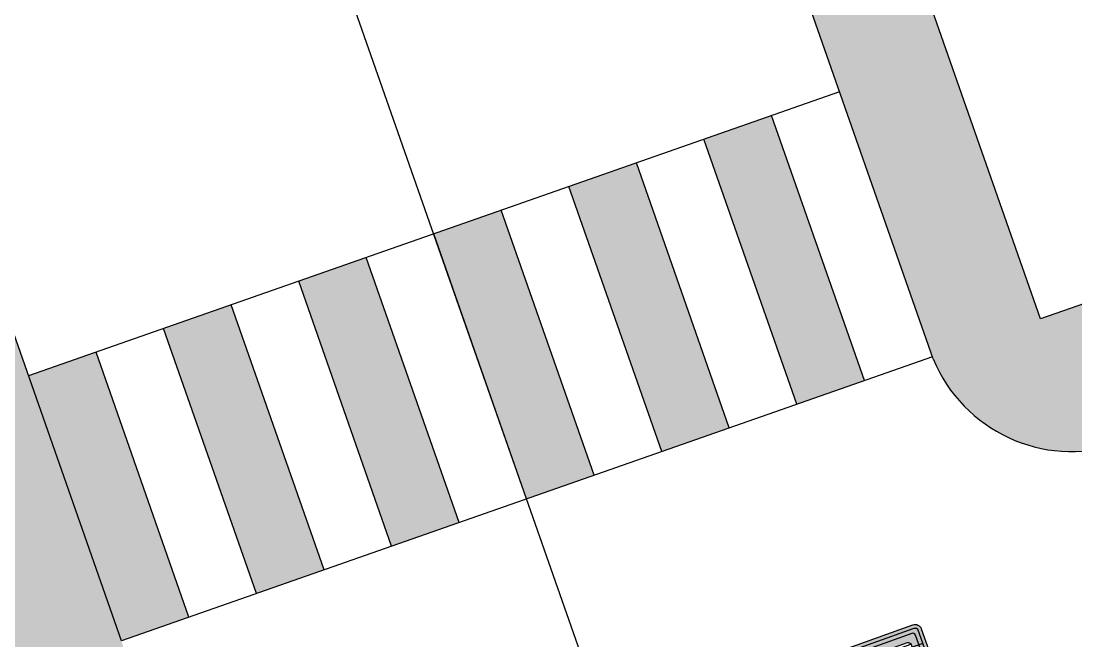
# Model space of a CAD drawing. Header units: metres. Extents: x 604533 to 608048, y 1310709 to 1311860.
# Drawn here: x 604675.78 to 604683.15, y 1311047.14 to 1311051.47 of the extents above; entities that cross this region are included whole.
import ezdxf

# ---------------------------------------------------------------- set-up
doc = ezdxf.new("R2010")
doc.units = ezdxf.units.M
doc.header["$LTSCALE"] = 0.0254
doc.header["$MEASUREMENT"] = 0
doc.layers.add('BOULEVARD', color=3, linetype='Continuous')

# ---------------------------------------------------------------- blocks, each defined once
blk = doc.blocks.new('A$C07152BA5')
h = blk.add_hatch(color=253)
h.paths.add_polyline_path([(0.1907596216769889, 0.8038987470790744, -0.1478048092491073), (0.2013097516028211, 0.7674618049059063, 0.2038558458128414), (0.2462618624558672, 0.6582757839933038, 0.1668822820599795), (0.4219244545092806, 0.5739998240023851), (0.9530465304851532, 0.5117843190673739, 0.1159471966539703), (1.08944232063368, 0.5274364140350372), (1.105912549886853, 0.5333575699478388, -0.1231085121622859), (1.202443026355468, 0.5430560242384672), (1.327128260978498, 0.5248679867945611), (1.349731268011965, 0.5769266341812909), (0.691924050450325, 0.68578926846385, -0.02566630790614245)])
h.paths.add_polyline_path([(2.699676226708107, 0.324652187526226, -0.4142135623730946), (2.686998473014683, 0.3416602609213442), (2.68880277290009, 0.3540293555706739, -0.4142135623730951), (2.705810846295208, 0.3667071091476828), (2.874030533246696, 0.342168630566448, -0.4142135623730951), (2.88670828694012, 0.3251605569384992), (2.884903987054713, 0.3127914622891694, -0.4142135623730951), (2.86789591354318, 0.3001137087121606), (2.923324527684599, 0.2920282469131052), (2.931270394939929, 0.3464998919516802), (2.235943439882249, 0.4479283634573221), (2.227997572626919, 0.3934567181859165)])
h.paths.add_polyline_path([(1.391802025726065, 0.5710646414663643), (1.369475964922458, 0.519123048055917, -0.01194926116781115), (1.370590867823921, 0.5185280258301646), (2.004349271534011, 0.4260806587990373, -0.4142135623730943), (1.991671517840587, 0.4430887324269861), (1.993475817842409, 0.4554578268434852, -0.4142135623730951), (2.010483891237527, 0.4681355806533247), (2.178703578189015, 0.4435971018392593, -0.4142135623730951), (2.191381331766024, 0.4265890284441411), (2.189577031880617, 0.4142199337948114, -0.414213562373095), (2.172568958485499, 0.4015421802178025), (2.227997572626919, 0.3934567181859165), (2.235943439882249, 0.4479283634573221)])
h.paths.add_polyline_path([(3.142012624070048, 1.791210144292563), (3.149958491441794, 1.845681789331138), (3.094529877300374, 1.853767251363024, -0.4142135623730951), (3.107207630993798, 1.836759177967906), (3.105403330991976, 1.824390083318576, -0.4142135623730951), (3.088395257596858, 1.811712329508737), (2.92017557064537, 1.836250808322802, -0.4142135623730951), (2.907497817068361, 1.85325888171792), (2.909302116953768, 1.86562797636725, -0.4142135623730945), (2.926310190348886, 1.878305729944259), (2.454631536267698, 1.94711026083678), (2.446685669012368, 1.892638615565374)])
h.paths.add_polyline_path([(1.597224831581116, 2.072181568248197, -0.01194926116786598), (1.595986410160549, 2.071929829427972), (1.602544254972599, 2.015774893807247), (2.446685669012368, 1.892638615565374), (2.454631536267698, 1.94711026083678), (2.399202922126278, 1.955195722635835, -0.4142135623730951), (2.411880675819702, 1.938187649240717), (2.410076375934295, 1.925818554591388, -0.4142135623730949), (2.393068302539177, 1.913140801014379), (2.224848615587689, 1.937679279828444, -0.4142135623730951), (2.212170861894265, 1.954687353223562), (2.213975161779672, 1.967056447872892, -0.4142135623730945), (2.230983235291205, 1.979734201449901)])
h.paths.add_polyline_path([(0.6722433689283207, 2.290021826513112, 0.166882282059965), (0.4798260347452015, 2.259438282810152, 0.2038558458128223), (0.4055565011221915, 2.167643316555768, -0.1478048092492731), (0.3850372502347454, 2.135738515527919, -0.02566630790613953), (0.8990576798096299, 2.105761331273243), (1.560552036971785, 2.022175303660333), (1.553762224735692, 2.078521529445425), (1.429076989996247, 2.096709566889331, -0.1231085121619218), (1.339339481084608, 2.133579234359786), (1.325247037922964, 2.143958617001772, 0.1159471966536159), (1.199006163049489, 2.197921948740259)])
for color, points in [(253, [(0.2166324381255227, 1.972851275235079, -0.2596389835430822), (0.369571372051724, 2.125920849852264, 0.2202862808786482), (0.4055565011198518, 2.167643316547572, -0.1133709259093873), (0.4381577878810122, 2.226780023976051, 0.2633922538076526), (0.1588966560084384, 2.044871327234434, 0.01702397132734076), (0.04505931772292016, 1.505241967504862, 0.01702397132734192), (-5.890615240033981e-08, 0.9555798550136363, 0.2633922536187772), (0.2156592593841569, 0.7014763091835783, -0.1133709254286114), (0.2013097516028211, 0.7674618049059063, 0.2202862809127305), (0.1787427731323987, 0.8177253627218306, -0.259638983544986), (0.07590343954507262, 1.008105728309602, -0.03307258661391017), (0.1143259765804898, 1.49513603009805, -0.03307284082326972)]), (20, [(1.217280335512162, 0.8693700162669643, -0.1061314572311136), (1.350079627612536, 1.77975470597654, 0.02644318014039986), (0.2015793965871566, 1.918342938648408, 0.02924573563146822), (0.1143246918267526, 1.495127222565044, 0.0292442766892154), (0.07704877263023935, 1.064642804667229, 0.02644318014170535)]), (22, [(1.529334117774852, 0.6942655483726412), (1.568206767202355, 0.6637316602282226), (1.613482897519134, 0.6400206864345819), (1.675932551734149, 0.6448907360900193), (1.853745444212109, 1.863859093049541), (1.752959398203529, 1.902663715882227), (1.720414109411649, 1.885399373946711), (1.694822005811147, 1.864694993011653), (1.699151180218905, 1.858419748255983), (1.704689484089613, 1.822090407600626), (1.602902520098723, 1.277996851364151), (1.545019649434835, 0.727498933672905), (1.531602734001353, 0.6965350788086653)]), (20, [(1.910737716010772, 1.850760922301561, -0.04056839103574849), (1.853743861429393, 1.863859594799578, 1.149957615669228e-06), (1.853745444212109, 1.863859093049541), (1.752959398203529, 1.902663715882227, -0.0804623458597294), (1.685527131077833, 1.873560790438205, -0.2991901582828784), (1.704689484089613, 1.822090407600626, 0.04011002674693965), (1.545019649434835, 0.727498933672905, -0.1738268921655171), (1.531602734001353, 0.6965350788086653, 0.1247764595948846), (1.613482897519134, 0.6400206864345819), (1.675932551734149, 0.6448907360900193, -0.04056723918563349), (1.734291619271971, 0.6411624196916819), (2.998699315823615, 0.456670688232407), (3.006807050900534, 0.4325648781377822, -0.4207665491765686), (3.0840246375883, 0.4640176824759692, -0.1879680064295329), (3.067698489874601, 0.5347800806630403), (3.218970701564103, 1.571802968392149, -0.1599977302912152), (3.246794291771948, 1.627658267039806, -0.4426854633686685), (3.181528548477218, 1.675400231499225), (3.175159846665338, 1.666368142701685)]), (251, [(4.154267695615999, 0.1124685693066567, 0.1270166537925959), (4.054848500876687, 0.1017064268235117), (4.752080639824271, 4.330649971961975e-08, 0.4142135623730938), (4.803104860126041, 0.03803330427035689), (5.023965064203367, 1.552105744136497, 0.4142135623730938), (4.985931803123094, 1.603129964321852), (4.28869966417551, 1.704836348071694, 0.1270166537925254), (4.380901659373194, 1.66612211172469), (4.98232320335228, 1.578391775023192, -0.4142135623730949), (4.999226874904707, 1.555714343907312), (4.778366670827381, 0.04164190404117107, -0.4142135623730944), (4.755689239595085, 0.02473823260515928)]), (251, [(3.092436679173261, 0.5311714806593955, 0.1492762952438902), (3.099048653921577, 0.4878666198557571), (3.143023142827696, 0.4125586302297437), (3.326070904254689, 1.667413808930515), (3.262416013039833, 1.607805891596452, 0.1492762950977377), (3.243708890862763, 1.568194368621334)])]:
    blk.add_hatch(color=color).paths.add_polyline_path(points)
h = blk.add_hatch(color=22)
h.paths.add_polyline_path([(0.07704877263020782, 1.064642804666103, 0.003829806035672016), (0.07590235978455467, 1.008020008602191, 0.2416943549763166), (0.1664288778592814, 0.8261685555603308, -0.1278257627530451), (0.190759621746215, 0.8038987469746687, 0.02242338460043527), (0.6279922961769361, 0.6978598586025244), (1.243524973957816, 0.6029748568690205, -0.363273079195186), (1.255085580633022, 0.6120715695433319), (1.613482897698635, 0.6400206865534575, -0.1247764596712237), (1.531602734058211, 0.6965350787367254, -0.207088711828794), (1.495168461115099, 0.6807303454261273), (1.281474726740271, 0.6805410832166672, -0.3759278168440105), (1.231874317745678, 0.723893475253135, -0.01278260194916101), (1.219821907069626, 0.8352814223680948, -0.02820947151564502)])
h.paths.add_polyline_path([(1.362253199581984, 1.811696778048919, -0.01278260196719675), (1.405622988590039, 1.915000199107453, -0.3759278168440063), (1.465540778823197, 1.942376993596554), (1.690898368874653, 1.874983648228335, 0.0743776392316823), (1.752959398171518, 1.902663715835065), (1.459810602944344, 2.015531804878265, -0.363273078263199), (1.451330340822102, 2.027551911604538), (0.8343418431135965, 2.112456773974112, 0.02242338454582682), (0.3850372504021364, 2.135738515638277, -0.1278257632484674), (0.355358679112506, 2.121347133498489, 0.2416943553902637), (0.2166558903640389, 1.972933731098754, 0.003829806027245087), (0.2015793965869368, 1.91834293864759, -0.02820947151863493)])
h.paths.add_polyline_path([(3.12123004172463, 0.2631594482809303), (3.132184439571574, 0.3382556024007499, 0.1699505695374527), (3.119587191264145, 0.4031154527328908), (3.084024637470597, 0.4640176826775396, 0.4207665483346977), (3.006807050878896, 0.4325648781774363), (3.025488566607237, 0.3770212440285832), (2.946273305951401, 0.3263724608063625), (2.93127039493993, 0.3464998919516799), (2.923324527669963, 0.2920282468127727)])
h.paths.add_polyline_path([(3.306309120263904, 1.683158310130239, 0.1699505695374419), (3.336909607518464, 1.741716836811975), (3.347864005365409, 1.816812990931794), (3.149958491454503, 1.845681789418265), (3.142012624067658, 1.791210144276177), (3.179860307602212, 1.785689241252839), (3.223585815634578, 1.735045820707455), (3.181528548380484, 1.675400231372652, 0.4426854635167763), (3.246794291761641, 1.627658267082927, -0.02715364496178451), (3.254830853198655, 1.634952866239473)])
h = blk.add_hatch(color=253)
h.paths.add_polyline_path([(3.893284788937308, 0.06468763435259461, 0.1385523434527567), (4.001114172046073, 0.0788399821612984), (4.04643831262365, 0.09831622149795294, -0.1385523434527547), (4.154267695615999, 0.1124685693066567), (4.755689239595085, 0.02473823260515928, 0.4142135623730944), (4.778366670827381, 0.04164190404117107), (4.792801070143469, 0.1405946610029787), (4.764235869748518, 0.1447615132201463), (4.753973011858761, 0.07440610299818218, -0.4142135623731094), (4.731295580626465, 0.05750243156217039), (3.125401583034545, 0.291756795020774), (3.12123004172463, 0.2631594482809305), (3.186603278852999, 0.2029821828473359, 0.1509271441035683), (3.293187092174776, 0.1522248592227697)])
h.paths.add_polyline_path([(4.764235869748518, 0.1447615132201463), (4.792801070143469, 0.1405946610029787), (4.98479247558862, 1.456761586945504), (4.956227275193669, 1.460928438929841)])
h.paths.add_polyline_path([(4.966490133083425, 1.531283849151805), (4.956227275193669, 1.460928438929841), (4.98479247558862, 1.456761586945504), (4.999226874904707, 1.555714343907312, 0.4142135623730949), (4.98232320335228, 1.578391775023192), (4.380901659373194, 1.66612211172469, -0.1385523434528836), (4.281608393765055, 1.710487776435912), (4.243736601551063, 1.742099941475317, 0.1385523434528831), (4.144443336059339, 1.786465606186539), (3.544345639180392, 1.874002831056714, 0.1509271441034992), (3.42770363681484, 1.855807819636539), (3.347864005365409, 1.816812990931794), (3.343692464055493, 1.788215644191951), (4.949586461530998, 1.553961280500516, -0.4142135623730944)])
h = blk.add_hatch(color=254)
h.paths.add_polyline_path([(3.206077646114863, 0.4984241321217269, 0.4142135623730951), (3.149384067975916, 0.4561649532988667), (3.132618782692589, 0.3412331736180931), (3.251362091163173, 0.3239118945784867), (3.259466736810282, 0.3794720200821757, -0.4142135623732612), (3.316160314949229, 0.4217311989050359), (3.909197270753793, 0.3352239357773215, -0.4142135623730945), (3.951456449693069, 0.278530357638374), (3.943351803929545, 0.2229702321346849), (4.062095112400129, 0.2056489528622478), (4.078860397567041, 0.3205807325430214, 0.414213562373095), (4.036601218744181, 0.3772743106819689)])
h.paths.add_polyline_path([(3.489373106043786, 1.609164282912388, -0.4142135623732612), (3.44711392710451, 1.665857861051336), (3.455218572751619, 1.721417986555025), (3.33647526439745, 1.738739265594631), (3.319709979114123, 1.623807485913858, 0.4142135623730951), (3.361969158053398, 1.56711390777491), (4.192492730682716, 1.445964086335152, 0.4142135623730951), (4.249186308821663, 1.488223265158013), (4.26595159410499, 1.603155045071617), (4.147208285634406, 1.620476324111223), (4.139103639987297, 1.564916198607534, -0.4142135623730945), (4.08241006184835, 1.522657019784674)])
h.paths.add_polyline_path([(3.343692464055493, 1.788215644191951), (3.336909607518464, 1.741716836811975), (3.33647526439745, 1.738739265594631), (4.892892883392051, 1.511702101677656, -0.4142135623730951), (4.909796554944478, 1.489024670328945), (4.906750896712765, 1.4681456387043), (4.956227275193669, 1.460928438929841), (4.966490133083425, 1.531283849151805, 0.4142135623730944), (4.949586461530998, 1.553961280500516)])
h.paths.add_polyline_path([(4.906750896712765, 1.4681456387043), (4.714759491151199, 0.1519787127617747), (4.764235869748518, 0.1447615132201463), (4.956227275193669, 1.460928438929841)])
h.paths.add_polyline_path([(4.714759491151199, 0.1519787127617747), (4.711713832919486, 0.1310996811371297, -0.4142135623730958), (4.68903640168719, 0.1141960094682872), (3.132618782692589, 0.3412331736180931), (3.132184439571574, 0.3382556024007499), (3.125401583034545, 0.291756795020774), (4.731295580626465, 0.05750243156217039, 0.4142135623730964), (4.753973011858761, 0.07440610299818218), (4.764235869748518, 0.1447615132201463)])
h = blk.add_hatch(color=255)
h.paths.add_polyline_path([(3.943351803908866, 0.222970231992921), (3.951456449693069, 0.278530357638374, 0.4142135623730945), (3.909197270753793, 0.3352239357773215), (3.316160314949229, 0.4217311989050359, 0.4142135623730946), (3.259466736810282, 0.3794720200821757), (3.251362091150678, 0.3239118944928253)])
h.paths.add_polyline_path([(4.08241006184835, 1.522657019784674, 0.4142135623730946), (4.139103639987297, 1.564916198607534), (4.147208285631049, 1.620476324088213), (3.455218572744085, 1.721417986503385), (3.44711392710451, 1.665857861051336, 0.4142135623730945), (3.489373106043786, 1.609164282912388)])
h = blk.add_hatch()
h.set_pattern_fill('ANSI32', scale=0.5, angle=126.7007068955071, style=0)
h.set_pattern_definition([(171.7007068955071, (-15.16962535120547, -3.519906194182113), (-0.02706449860558336, -0.185536419376974), []), (171.7007068955071, (-15.22244932467584, -3.449039221741259), (-0.02706449860558336, -0.185536419376974), [])])
edge = h.paths.add_edge_path()
edge.add_line((4.892892883392051, 1.511702101677656), (4.26595159410499, 1.603155045071617))
edge.add_line((4.26595159410499, 1.603155045071617), (4.249186308821663, 1.488223265390843))
edge.add_arc((4.199709930340759, 1.495440464932472), 0.04999999999999716, -98.29929310449688, -8.29929310449188, ccw=False)
edge.add_line((4.192492730682716, 1.445964086335152), (3.361969158053398, 1.56711390777491))
edge.add_arc((3.369186357711442, 1.616590286372229), 0.05000000000000071, 171.7007068955193, 261.70070689550715, ccw=False)
edge.add_line((3.319709979114123, 1.623807485913858), (3.149384067859501, 0.4561649532988667))
edge.add_line((3.149384067975916, 0.4561649532988667), (3.158618304063566, 0.4786221529357135))
edge.add_line((3.158618304063566, 0.4786221531685442), (3.178082684869878, 0.4944261510390788))
edge.add_line((3.178082684869878, 0.4944261510390788), (3.206077646114863, 0.4984241321217269))
edge.add_line((3.206077646114863, 0.4984241321217269), (4.036601218744181, 0.3772743106819689))
edge.add_arc((4.029384019086137, 0.3277979323174804), 0.05000000000000071, -8.29929310449188, 81.70070689550721, ccw=False)
edge.add_line((4.078860397567041, 0.3205807325430214), (4.062095112283714, 0.2056489528622478))
edge.add_line((4.062095112400129, 0.2056489528622478), (4.68903640168719, 0.1141960094682872))
edge.add_arc((4.691923281527124, 0.1339865608606488), 0.01999999999999957, 261.7007068955072, 351.7007068955072)
edge.add_line((4.711713832919486, 0.1310996811371297), (4.909796554944478, 1.489024670328945))
edge.add_arc((4.890006003552116, 1.491911550285295), 0.01999999999999957, -8.299293104492884, 81.70070689550712)
at = {"color": 7}
for p, q in [((2.400478039751761, 1.86906149960123, 32.67499999999999), (2.39217826013919, 1.812163664260879, 32.67499999999999)), ((2.514273710316047, 1.852461940608919, 32.67499999999999), (2.502365330932662, 1.770825915969908, 32.67499999999999)), ((3.336909607518464, 1.741716836811975, 32.67499999999999), (3.132184439571574, 0.3382556024007499, 32.67499999999999)), ((4.98479247558862, 1.456761586945504, 32.67499999999999), (4.906750896712765, 1.4681456387043, 32.67499999999999)), ((2.198396450141445, 0.4837229016702622, 32.67499999999999), (2.206696229754016, 0.5406207370106131, 32.67499999999999)), ((2.312192120705731, 0.4671233424451202, 32.67499999999999), (2.324100500089116, 0.5487593670841306, 32.67499999999999)), ((4.792801070143469, 0.1405946610029787, 32.67499999999999), (4.714759491151199, 0.1519787127617747, 32.67499999999999))]:
    blk.add_line(p, q, dxfattribs=at)
at = {"color": 7, "elevation": 32.67499999999999}
for points in [[(1.327128260978498, 0.5248679867945611), (1.202443026355468, 0.5430560242384672, 0.1231085121622605), (1.105912549886853, 0.5333575699478388), (1.08944232063368, 0.5274364140350372, -0.1159471966539582), (0.9530465304851532, 0.5117843190673739), (0.4219244545092806, 0.5739998240023851, -0.1668822820599636), (0.2462618624558672, 0.6582757839933038), (0.1930336904479191, 0.7107265673112124, -0.2441598973697272), (-5.890615284442902e-08, 0.9555798550136387, -0.01702397132734127), (0.0450593177229166, 1.505241967504844, -0.01702397132734127), (0.1588966560084373, 2.044871327234432, -0.2441598973697272), (0.4138325622770935, 2.224378554383293), (0.4798260347452015, 2.259438282810152, -0.1668822820599636), (0.6722433689283207, 2.290021826513112), (1.199006163049489, 2.197921948740259, -0.1159471966539582), (1.325247037922964, 2.143958617001772), (1.339339481084608, 2.133579234359786, 0.1231085121622605), (1.429076989996247, 2.096709566889331), (1.553762224735692, 2.078521529445425)], [(0.4798260347452015, 2.259438282810152, 0.2038558458119732), (0.4055565011221915, 2.167643316555768, -0.2202862809127305), (0.3695713720517233, 2.125920849852264, 0.259638983544986), (0.2166324381250888, 1.972851275233552, 0.03307271371853571), (0.1143262475961819, 1.495137888006866, 0.03307271371853571)], [(0.3710148119134828, 2.13581612566486, -0.02636531875948369), (0.8990576798096299, 2.105761331273243), (1.560552036971785, 2.022175303660333)], [(3.175159846665338, 1.666368142701685), (1.910723739303648, 1.850762960501015, -0.04055744074929812), (1.853745444212109, 1.863859093049541), (1.459810602944344, 2.015531804878265, -0.3632730766260101), (1.451330340816639, 2.027551911538467)], [(3.176724140765145, 1.67245610198006), (1.911633106414229, 1.856996984221041, -0.04066265233794355), (1.855507211643271, 1.869909611530602), (1.461427069501951, 2.02162089641206, -0.3372162360519412), (1.457591652055271, 2.026554316980764)], [(2.39217826013919, 1.812163664260879), (1.915241706185043, 1.881735173519701, -0.04031900665301965), (1.863503315253183, 1.893601013580337), (1.54205401299987, 2.01507163583301)], [(1.350079627707601, 1.779754705959931, 0.02644318014201505), (0.2015793966129422, 1.918342938646674, -0.02820947151757226), (1.362253199564293, 1.811696778051555)], [(3.347864005365409, 1.816812990931794), (3.42770363681484, 1.855807819636539, -0.1509271441035182), (3.544345639180392, 1.874002831056714), (4.144443336059339, 1.786465606186539, -0.1385523434528273), (4.243736601551063, 1.742099941475317), (4.281608393765055, 1.710487776435912, 0.1385523434528187), (4.380901659373194, 1.66612211172469), (4.98232320335228, 1.578391775023192, -0.414213562373095), (4.999226874904707, 1.555714343907312), (4.778366670827381, 0.04164190404117107, -0.4142135623730945), (4.755689239595085, 0.02473823260515928), (4.154267695615999, 0.1124685693066567, 0.1385523434528295), (4.04643831262365, 0.09831622149795294), (4.001114172046073, 0.0788399821612984, -0.1385523434528268), (3.893284788937308, 0.06468763435259461), (3.293187092174776, 0.1522248592227697, -0.1509271441035182), (3.186603278852999, 0.2029821828473359), (3.12123004172463, 0.2631594482809305)], [(3.347864005365409, 1.816812990931794), (3.336909607518464, 1.741716836811975, -0.1699505695374419), (3.306309120263904, 1.683158310130239), (3.254830853198655, 1.634952866239473, 0.1879680064295802), (3.218970701564103, 1.571802968392149), (3.067698489874601, 0.5347800806630403, 0.1879680064295881), (3.0840246375883, 0.4640176824759692), (3.119587191264145, 0.4031154527328908, -0.1699505695374527), (3.132184439571574, 0.3382556024007499), (3.12123004172463, 0.2631594482809305)], [(3.125401583034545, 0.291756795020774), (4.731295580626465, 0.05750243156217039, 0.4142135623730963), (4.753973011858761, 0.07440610299818218), (4.966490133083425, 1.531283849151805, 0.4142135623730944), (4.949586461530998, 1.553961280500516), (3.343692464055493, 1.788215644191951)], [(3.33647526439745, 1.738739265594631), (4.892892883392051, 1.511702101677656, -0.414213562373095), (4.909796554944478, 1.489024670328945), (4.711713832919486, 0.1310996811371297, -0.4142135623730958), (4.68903640168719, 0.1141960094682872), (3.132618782692589, 0.3412331736180931)], [(3.33647526439745, 1.738739265594631), (3.319709979114123, 1.623807485913858, 0.414213562373095), (3.361969158053398, 1.56711390777491), (4.192492730682716, 1.445964086335152, 0.414213562373095), (4.249186308821663, 1.488223265158013), (4.26595159410499, 1.603155045071617)], [(3.455218572751619, 1.721417986555025), (3.44711392710451, 1.665857861051336, 0.4142135623730945), (3.489373106043786, 1.609164282912388), (4.08241006184835, 1.522657019784674, 0.4142135623730945), (4.139103639987297, 1.564916198607534), (4.147208285634406, 1.620476324111223)], [(4.28869966417551, 1.704836348071694), (4.985931803123094, 1.603129964321852, -0.4142135623730939), (5.023965064203367, 1.552105744136497), (4.803104860126041, 0.03803330427035689, -0.4142135623730882), (4.752080639824271, 4.330649971961975e-08), (4.054848500876687, 0.1017064268235117)], [(3.326083808089606, 1.667502269148827, -0.007466976280426755), (3.323397187748924, 1.664910078747198), (3.271235681138933, 1.616064833477139, 0.1907670200378251), (3.243708890862763, 1.568194368621334), (3.092436679173261, 0.5311714806593955, 0.1907670200376496), (3.105141514795832, 0.4774323632009327), (3.141176068456843, 0.4157218155451119, -0.007466976280447708), (3.143010239000432, 0.4124701702967286)], [(0.2462618624558672, 0.6582757839933038, -0.2038558458119732), (0.2013097516028211, 0.7674618049059063, 0.2202862809127305), (0.1787427731323987, 0.8177253627218306, -0.259638983544986), (0.07590343954507262, 1.008105728309602, -0.03307271371853571), (0.1143262475961819, 1.495137888006866, -0.03307271371853571)], [(1.217280335491523, 0.8693700162693858, -0.0264431801420151), (0.07704877259675413, 1.064642804674804, 0.02820947151757226), (1.219821907114238, 0.8352814223617315, 0.02820947151757226)], [(0.1772993332706392, 0.8078300869092345, 0.02636531875948369), (0.691924050450325, 0.68578926846385), (1.349731268011965, 0.5769266341812909)], [(2.998699315823615, 0.456670688232407), (1.734277642797679, 0.6411644590552896, 0.04055744074929812), (1.675932551734149, 0.6448907360900193), (1.255085580633022, 0.6120715695433319, 0.3632730766260101), (1.24352497397922, 0.6029748569708318)], [(2.9984593099216, 0.4503895530942827), (1.733368275570683, 0.6349304353352636, 0.04066265233794355), (1.675892485887744, 0.6385890699457377), (1.254895249847323, 0.605774445226416, 0.3445672416549141), (1.249771894072182, 0.6020118875894696)], [(2.206696229754016, 0.5406207370106131), (1.729759675799869, 0.610192246036604, 0.04031900665301965), (1.676787591073662, 0.6136006929446012), (1.334033330902457, 0.5890185225289315)], [(3.132618782692589, 0.3412331736180931), (3.149384067975916, 0.4561649532988667, -0.414213562373095), (3.206077646114863, 0.4984241321217269), (4.036601218744181, 0.3772743106819689, -0.414213562373095), (4.078860397567041, 0.3205807325430214), (4.062095112400129, 0.2056489528622478)], [(3.251362091163173, 0.3239118945784867), (3.259466736810282, 0.3794720200821757, -0.4142135623730945), (3.316160314949229, 0.4217311989050359), (3.909197270753793, 0.3352239357773215, -0.4142135623730945), (3.951456449693069, 0.278530357638374), (3.943351803929545, 0.2229702321346849)]]:
    blk.add_lwpolyline(points, format="xyb", dxfattribs=at)
for points in [[(1.561441124184057, 2.014797087060288), (1.552255768910982, 2.09102306724526, -0.1585268291026489), (1.563067320501432, 2.139629260869697), (1.613501784973778, 2.204759299522266, -0.1769751147583408), (1.631939540733583, 2.216358944773674), (1.66108938108664, 2.212106810184196, -0.3626405039079287), (1.673888786695898, 2.197809199802577), (1.614730086759664, 2.085627104621381, -0.2312097484557497), (1.595986410160549, 2.071929829427972), (1.602748621837236, 2.014024896547198, -0.4929295308816837), (1.591372681548819, 2.002969690831378), (1.569925862248056, 2.006098173093051, -0.3386252916015527)], [(1.704689484089613, 1.822090407600626, 0.04011002674693939), (1.545019649434835, 0.727498933672905, -0.3951396783396247), (1.495168461115099, 0.6807303454261273), (1.281474726740271, 0.6805410832166672, -0.3759278168440104), (1.231874317745678, 0.723893475253135, -0.1400023974362862), (1.405622988590039, 1.915000199107453, -0.3759278168440063), (1.465540778823197, 1.942376993596554), (1.670275749289431, 1.881150857079774, -0.3951396783396247)], [(1.476445955922827, 0.7007137713953853), (1.299041768303141, 0.7005566495936364, -0.3782835512506614), (1.249388205353171, 0.7443180887494236, -0.1357990758811143), (1.416572474408895, 1.890423586824909, -0.3782835512506472), (1.476658053928986, 1.918177199317142), (1.646624858258292, 1.86734850727953, -0.3943637514586636), (1.681068375823088, 1.808418976143003, 0.03876530558182324), (1.526288287248462, 0.7473483888898045, -0.394363751458685)], [(2.213975161779672, 1.967056447872892), (2.212170861894265, 1.954687353223562, 0.414213562373095), (2.224848615587689, 1.937679279828444), (2.393068302539177, 1.913140801014379, 0.414213562373095), (2.410076375934295, 1.925818554591388), (2.411880675819702, 1.938187649240717, 0.414213562373095), (2.399202922126278, 1.955195722635835), (2.230983235291205, 1.979734201449901, 0.4142135623730945)], [(2.218468887382187, 1.956295108189806), (2.218108027358539, 1.953821289120242, 0.4142135623730657), (2.225714679574594, 1.943616445176303), (2.393934366409667, 1.919077966362238, 0.4142135623730946), (2.404139210470021, 1.926684618694708), (2.404500070493668, 1.929158437531441, 0.4142135623730729), (2.396893418277614, 1.939363281708211), (2.228673731442541, 1.963901760289446, 0.4142135623731018)], [(2.909302116953768, 1.86562797636725), (2.907497817068361, 1.85325888171792, 0.414213562373095), (2.92017557064537, 1.836250808322802), (3.088395257596858, 1.811712329508737, 0.414213562373095), (3.105403330991976, 1.824390083318576), (3.107207630993798, 1.836759177967906, 0.414213562373095), (3.094529877300374, 1.853767251363024), (2.926310190348886, 1.878305729944259, 0.4142135623730946)], [(2.913795842439868, 1.854866636684164), (2.91343498241622, 1.852392817847431, 0.4142135623730657), (2.921041634632275, 1.842187973670661), (3.089261321583763, 1.817649495089427, 0.4142135623730946), (3.099466165644117, 1.825256147189066), (3.099827025551349, 1.8277299660258, 0.4142135623730729), (3.09222037345171, 1.837934810202569), (2.924000686500221, 1.862473289016634, 0.4142135623731018)], [(1.35269100277219, 0.5837434169370681), (1.322113331523724, 0.5133177337702364, 0.1585268291026489), (1.318589286878705, 0.4636484999209642), (1.34831677400507, 0.3868251072708517, 0.1769751147583408), (1.362672612187453, 0.3704418072011322), (1.391822452540509, 0.3661896728444844, 0.3626405039079287), (1.408172824885696, 0.3762351577170193), (1.38352575711906, 0.5006421362049878, 0.2312097484557497), (1.369475964922458, 0.519123048055917), (1.392497789114714, 0.5726833352819085, 0.4929295308816837), (1.384753970894963, 0.5865275710821152), (1.363307151477784, 0.5896560535766184, 0.3386252916015527)], [(1.991671517840587, 0.4430887324269861), (1.993475817842409, 0.4554578268434852, -0.414213562373095), (2.010483891237527, 0.4681355806533247), (2.178703578189015, 0.4435971018392593, -0.414213562373095), (2.191381331766024, 0.4265890284441411), (2.189577031880617, 0.4142199337948114, -0.414213562373095), (2.172568958485499, 0.4015421802178025), (2.004349271534011, 0.4260806587990373, -0.4142135623730945)], [(1.999052123283036, 0.4521179441362619), (1.999412983190268, 0.4545917629729956, -0.4142135623730657), (2.009617827250622, 0.4621984150726348), (2.17783751420211, 0.4376599364914, -0.4142135623730946), (2.185444166418165, 0.4274550923146307), (2.185083306394517, 0.424981273477897, -0.4142135623730729), (2.174878462334163, 0.4173746211454272), (2.006658775382675, 0.4419130999594927, -0.4142135623731018)], [(2.686998473014683, 0.3416602609213442), (2.68880277290009, 0.3540293555706739, -0.414213562373095), (2.705810846295208, 0.3667071091476828), (2.874030533246696, 0.342168630566448, -0.414213562373095), (2.88670828694012, 0.3251605569384992), (2.884903987054713, 0.3127914622891694, -0.414213562373095), (2.86789591354318, 0.3001137087121606), (2.699676226708107, 0.324652187526226, -0.4142135623730946)], [(2.694379078340717, 0.35068947263062), (2.694739938364364, 0.3531632914673537, -0.4142135623730657), (2.704944782424718, 0.3607699437998235), (2.873164469259791, 0.3362314649857581, -0.4142135623730946), (2.880771121475846, 0.3260266210418195), (2.880410261452198, 0.3235528019722551, -0.4142135623730729), (2.870205417391844, 0.3159461498726159), (2.701985730556771, 0.3404846286866814, -0.4142135623731018)]]:
    blk.add_lwpolyline(points, format="xyb", close=True, dxfattribs=at)
for points in [[(1.562071361811832, 2.012312646722421), (0.8343418438453227, 2.112456773873419)], [(1.597224831581116, 2.072181568248197), (3.347864005365409, 1.816812990931794)], [(1.602544254972599, 2.015774893807247), (3.179860307602212, 1.78568924125284), (3.223585815634578, 1.735045820707455), (3.175159846665338, 1.666368142701685), (3.19221444579307, 1.732741662301123), (3.158390867640264, 1.758503525517881), (2.425216228934005, 1.865452899830416), (1.599553846288472, 2.005475577665493)], [(2.454631536267698, 1.94711026083678), (2.446685669012368, 1.892638615565374), (2.425216228934005, 1.865452899830416), (2.41330784955062, 1.783816875191405)], [(2.539011899498291, 1.848853340605274), (2.530712120002136, 1.791955505497754), (3.074958508368582, 1.712565401569009), (3.083258287981153, 1.769463236676529)], [(3.149958491441794, 1.845681789331138), (3.142012624070048, 1.791210144292563), (3.107996477279812, 1.765854636905715), (3.096088097896427, 1.684218612499535)], [(1.354004695196636, 0.5859442930668592), (0.6279922960093245, 0.6978598586283624)], [(3.12123004172463, 0.2631594482809305), (1.370590867823921, 0.5185280258301646)], [(1.391802025726065, 0.5710646414663643), (2.969118078472093, 0.3409789889119565), (3.025488566607237, 0.3770212440285832), (2.998699315823615, 0.456670688232407), (2.996082670404576, 0.388191080885008), (2.956309278029948, 0.3731649273540825), (2.223134639440104, 0.480114301899448), (1.391878379741684, 0.5817890353500843)], [(2.227997572626919, 0.3934567181859165), (2.235943439882249, 0.4479283634573221), (2.223134639440104, 0.480114301899448), (2.23504301882349, 0.5617503263056278)], [(2.336930309887975, 0.463514742674306), (2.345230089500546, 0.5204125780146569), (2.889476477983408, 0.4410224740859121), (2.881176698370837, 0.3841246387455612)], [(2.923324527684599, 0.2920282469131052), (2.931270394939929, 0.3464998919516802), (2.905914887669496, 0.3805160389747471), (2.917823267052881, 0.4621520633809268)]]:
    blk.add_lwpolyline(points, dxfattribs=at)
for centre, radius, start, end in [((1.629404635517858, 2.096270793350413, 32.67499999999999), 0.229672549161706, 284.1439406686918, 302.5449098491044), ((3.235839312546887, 1.681164053501561, 32.67499999999999), 0.05461575550948823, 186.0579365516956, 281.5710394916081), ((1.684011177858338, 0.8297774116508663, 32.67499999999999), 0.2024397515854507, 221.1614184495411, 249.611038948989), ((3.060795072233304, 0.4105348102748394, 32.67499999999999), 0.05830977912457869, 66.52293270374847, 157.80185182066)]:
    blk.add_arc(centre, radius, start, end)

msp = doc.modelspace()

# ---------------------------------------------------------------- hatches: boundary and pattern name
h = msp.add_hatch(color=256)
h.dxf.hatch_style = 1
h.paths.add_polyline_path([(604664.2150104162, 1311079.735297784), (604667.3009639987, 1311070.930120938), (604670.7453631802, 1311061.101958197), (604674.7635615988, 1311049.636743923), (604675.7298794372, 1311046.879527998), (604662.1919858077, 1311042.134920054), (604662.7491237955, 1311041.260510671), (604675.872033315, 1311045.859679674, 0.4116436480482245), (604676.4575375768, 1311047.214453782), (604665.0229999947, 1311079.840546406, 0.4063730159203559), (604663.4883244055, 1311080.539777587), (604661.9035851165, 1311079.984372884, -0.4159001501468113), (604660.6412723742, 1311080.444655236), (604654.6140183829, 1311097.572971505), (604653.8589056673, 1311097.298132195), (604657.1901957579, 1311087.869319633), (604660.4976131719, 1311078.432169315)])
h = msp.add_hatch(color=256)
h.dxf.hatch_style = 1
h.paths.add_polyline_path([(604672.9798603726, 1311077.70481035), (604669.6723961226, 1311087.14200698), (604668.9168902365, 1311086.878861199), (604682.1473092638, 1311049.128591585), (604682.9021639854, 1311049.39318922), (604679.5947294477, 1311058.830396263), (604676.2872949102, 1311068.267603307)])
h = msp.add_hatch(color=256)
h.dxf.hatch_style = 1
h.paths.add_polyline_path([(604730.3020958448, 1311064.945770252, 0.3789858389670721), (604730.8438796923, 1311066.22382628), (604730.0881818469, 1311065.930411428), (604711.2137747023, 1311059.315522545), (604701.77657113, 1311056.008078103), (604682.9021639854, 1311049.39318922), (604682.1473092638, 1311049.128591585), (604682.1528085743, 1311049.112900438, 0.4067739386842537), (604683.501685732, 1311048.535961752)])
h = msp.add_hatch(color=256)
h.dxf.hatch_style = 1
h.paths.add_polyline_path([(604676.3055709561, 1311049.159629242), (604675.8337665064, 1311048.994280375), (604676.482477988, 1311047.143291465), (604676.9542824377, 1311047.308640331)])
h.paths.add_polyline_path([(604677.2491204308, 1311049.490306149), (604676.7773456934, 1311049.324967696), (604677.426057175, 1311047.473978785), (604677.8978319124, 1311047.639317238)])
h.paths.add_polyline_path([(604678.1926699055, 1311049.820983056), (604677.7208951681, 1311049.655644603), (604678.3696066497, 1311047.804655692), (604678.8413813871, 1311047.969994145)])
h.paths.add_polyline_path([(604679.1362193802, 1311050.151659964), (604678.6644446428, 1311049.98632151), (604679.3131561244, 1311048.135332599), (604679.7849308618, 1311048.300671053)])
h.paths.add_polyline_path([(604680.0797688549, 1311050.482336871), (604679.6079941175, 1311050.316998417), (604680.2567055991, 1311048.466009506), (604680.7284803365, 1311048.63134796)])
h.paths.add_polyline_path([(604681.0233183296, 1311050.813013778), (604680.5515435922, 1311050.647675324), (604681.2002550738, 1311048.796686413), (604681.6720298112, 1311048.962024867)])

# ---------------------------------------------------------------- linework, layer by layer
for p, q in [((604682.1528085743, 1311049.112900438, 100), (604668.9168902365, 1311086.878861199, 100)), ((604676.4824779888, 1311047.143291465, 100), (604665.0229999943, 1311079.840546407, 100)), ((604682.9021639854, 1311049.39318922, 100), (604679.5947294477, 1311058.830396263, 100)), ((604676.5240516111, 1311056.085366182, 100), (604681.2503491135, 1311042.600551087, 100)), ((604701.77657113, 1311056.008078103, 100), (604682.9021639854, 1311049.39318922, 100)), ((604681.4984621174, 1311050.979532951, 100), (604675.8337962187, 1311048.994290788, 100)), ((604681.6720298112, 1311048.962024867, 100), (604681.0233183296, 1311050.813013778, 100)), ((604681.2002550738, 1311048.796686414, 100), (604680.5515435922, 1311050.647675324, 100)), ((604680.728472182, 1311048.631371228, 100), (604680.0797607003, 1311050.482360138, 100)), ((604680.2567055991, 1311048.466009506, 100), (604679.6079941175, 1311050.316998417, 100)), ((604679.7849247459, 1311048.300688504, 100), (604679.1362132643, 1311050.151677414, 100)), ((604679.3131510279, 1311048.135347141, 100), (604678.6644395463, 1311049.986336052, 100)), ((604678.8413813871, 1311047.969994146, 100), (604678.1926699055, 1311049.820983056, 100)), ((604678.3696035917, 1311047.804664417, 100), (604677.7208921101, 1311049.655653328, 100)), ((604677.8978298737, 1311047.639323055, 100), (604677.2491183921, 1311049.490311966, 100)), ((604677.426057175, 1311047.473978785, 100), (604676.7773456934, 1311049.324967696, 100)), ((604676.9542824377, 1311047.308640331, 100), (604676.3055709561, 1311049.159629242, 100)), ((604682.1471438867, 1311049.128533627, 100), (604676.482477988, 1311047.143291465, 100))]:
    msp.add_line(p, q)
msp.add_arc((604683.1231581368, 1311049.516268158, 100), 1.050849081083802, 202.5723240825013, 287.5316212931501)

# ---------------------------------------------------------------- block references
at = {"layer": 'BOULEVARD', "rotation": 28.04121494692911}
msp.add_blockref('A$C07152BA5', (604678.3648468367, 1311043.496772485, 100), dxfattribs=at)

doc.saveas('drawing.dxf')
